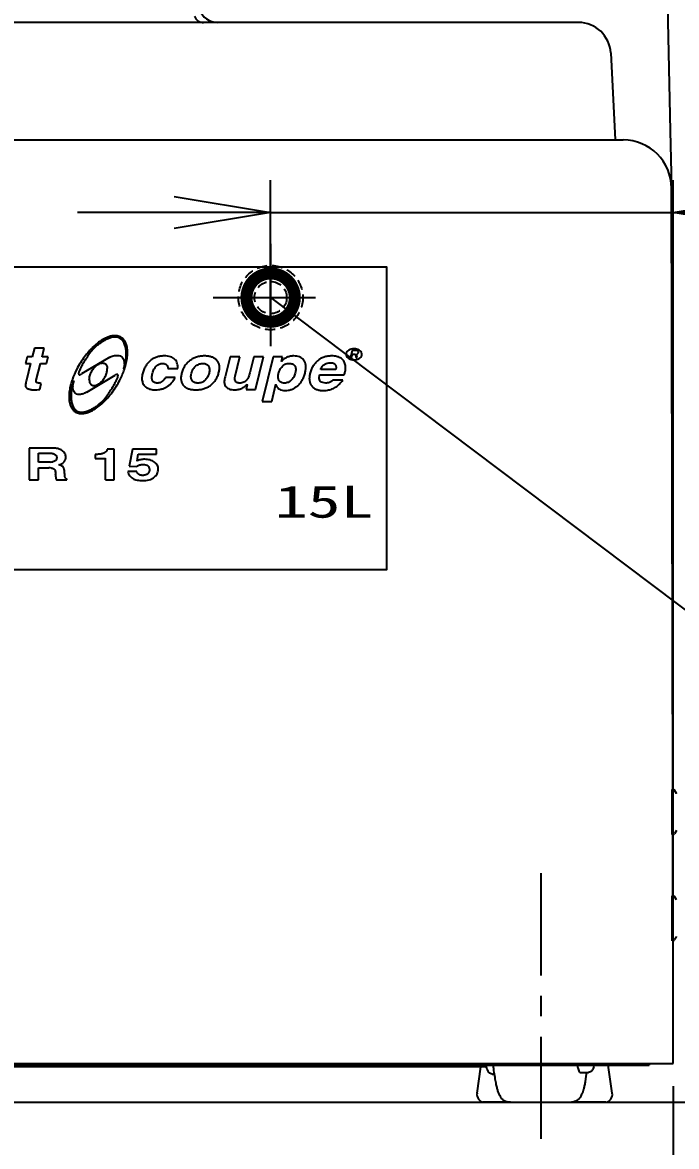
# Model space of a CAD drawing. Extents: x 230 to 4050, y 0 to 2754.
# Drawn here: x 740.7 to 943.7, y 558.9 to 908.2 of the extents above; entities that cross this region are included whole.
import ezdxf

# ---------------------------------------------------------------- set-up
doc = ezdxf.new("R2010")
doc.units = 0
doc.header["$PDMODE"] = 3
doc.linetypes.add('CENTER', pattern=[50.8, 31.75, -6.35, 6.35, -6.35])
doc.linetypes.add('HIDDEN', pattern=[9.525, 6.35, -3.175])
doc.layers.get('0').update_dxf_attribs({"linetype": 'CONTINUOUS'})
doc.layers.get('DEFPOINTS').update_dxf_attribs({"linetype": 'CONTINUOUS'})
doc.layers.add('DANMEN', color=7, linetype='CONTINUOUS')
doc.layers.add('SUNPOU', color=7, linetype='CONTINUOUS')
doc.styles.add('MSゴシック', font='MS Gothic.ttf')
doc.styles.get("Standard").update_dxf_attribs({"font": 'SIMPLEX.shx', "bigfont": 'extfont.shx'})
doc.dimstyles.get("Standard").update_dxf_attribs({"dimscale": 10, "dimtxt": 2, "dimasz": 3, "dimexe": 1, "dimexo": 1, "dimgap": 0.6, "dimtad": 3, "dimdec": 0, "dimzin": 0, "dimdsep": 46, "dimtxsty": 'STANDARD', "dimblk1": 'OPEN', "dimblk2": 'OPEN', "dimsah": 1, "dimcen": 1.5, "dimadec": 0, "dimazin": 0, "dimtfac": 1, "dimtdec": 0, "dimtmove": 0, "dimatfit": 0, "dimldrblk": 'DOTSMALL', "dimfxl": 1, "dimtvp": 1, "dimtolj": 1, "dimtzin": 0, "dimarcsym": 0})

# ---------------------------------------------------------------- blocks, each defined once
blk = doc.blocks.new('_OPEN')
at = {"color": 0, "linetype": 'ByBlock'}
for p, q in [((-1, 0.167), (0, 0)), ((0, 0), (-1, -0.167)), ((0, 0), (-1, 0))]:
    blk.add_line(p, q, dxfattribs=at)
blk = doc.blocks.new('*D12')
at = {"layer": 'DEFPOINTS', "color": 0}
for p in [(601.8, 575.04), (643.78, 574.75), (601.8, 467.67)]:
    blk.add_point(p, dxfattribs=at)
at = {"layer": 'SUNPOU', "color": 0, "lineweight": -2}
for p, q in [((601.8, 565.04), (601.8, 457.67)), ((643.78, 564.75), (643.78, 457.67)), ((571.8, 467.67), (541.8, 467.67)), ((601.8, 467.67), (643.78, 467.67)), ((673.78, 467.67), (771.02, 467.67))]:
    blk.add_line(p, q, dxfattribs=at)
at = {"layer": 'SUNPOU', "color": 0, "lineweight": -2, "xscale": 30, "yscale": 30, "zscale": 30}
blk.add_blockref('_OPEN', (601.8, 467.67), dxfattribs=at)
at = {"layer": 'SUNPOU', "color": 0, "lineweight": -2, "xscale": 30, "yscale": 30, "zscale": 30, "rotation": 180}
blk.add_blockref('_OPEN', (643.78, 467.67), dxfattribs=at)
at = {"layer": 'SUNPOU', "color": 0, "insert": (737.4, 483.67), "char_height": 20, "attachment_point": 5}
blk.add_mtext('\\A1;φ42', dxfattribs=at)
blk = doc.blocks.new('_DotSmall')
at = {"color": 0, "linetype": 'ByBlock', "const_width": 0.5}
blk.add_lwpolyline([(-0.0625, 0, 1), (0.0625, 0, 1)], format="xyb", close=True, dxfattribs=at)
blk = doc.blocks.new('*D20')
at = {"layer": 'DEFPOINTS', "color": 0}
for p in [(540.56, 1062.43), (985.06, 1062.43), (540.56, 317.67)]:
    blk.add_point(p, dxfattribs=at)
at = {"layer": 'SUNPOU', "color": 0, "lineweight": -2}
for p, q in [((540.56, 1052.43), (540.56, 307.67)), ((985.06, 1052.43), (985.06, 307.67)), ((955.06, 317.67), (570.56, 317.67))]:
    blk.add_line(p, q, dxfattribs=at)
at = {"layer": 'SUNPOU', "color": 0, "lineweight": -2, "xscale": 30, "yscale": 30, "zscale": 30, "rotation": 180}
blk.add_blockref('_OPEN', (540.56, 317.67), dxfattribs=at)
at = {"layer": 'SUNPOU', "color": 0, "lineweight": -2, "xscale": 30, "yscale": 30, "zscale": 30}
blk.add_blockref('_OPEN', (985.06, 317.67), dxfattribs=at)
at = {"layer": 'SUNPOU', "color": 0, "insert": (762.81, 333.67), "char_height": 20, "attachment_point": 5}
blk.add_mtext('\\A1;445', dxfattribs=at)
blk = doc.blocks.new('*D21')
at = {"layer": 'DEFPOINTS', "color": 0}
for p in [(582.89, 587.65), (942.73, 587.65), (582.89, 367.67)]:
    blk.add_point(p, dxfattribs=at)
at = {"layer": 'SUNPOU', "color": 0, "lineweight": -2}
for p, q in [((582.89, 577.65), (582.89, 357.67)), ((942.73, 577.65), (942.73, 357.67)), ((912.73, 367.67), (612.89, 367.67))]:
    blk.add_line(p, q, dxfattribs=at)
at = {"layer": 'SUNPOU', "color": 0, "lineweight": -2, "xscale": 30, "yscale": 30, "zscale": 30, "rotation": 180}
blk.add_blockref('_OPEN', (582.89, 367.67), dxfattribs=at)
at = {"layer": 'SUNPOU', "color": 0, "lineweight": -2, "xscale": 30, "yscale": 30, "zscale": 30}
blk.add_blockref('_OPEN', (942.73, 367.67), dxfattribs=at)
at = {"layer": 'SUNPOU', "color": 0, "insert": (762.81, 383.67), "char_height": 20, "attachment_point": 5}
blk.add_mtext('\\A1;360', dxfattribs=at)
blk = doc.blocks.new('*D24')
at = {"layer": 'DEFPOINTS', "color": 0}
for p in [(942.73, 849.11), (817.74, 804.24), (942.73, 587.65)]:
    blk.add_point(p, dxfattribs=at)
at = {"layer": 'SUNPOU', "color": 0, "lineweight": -2}
for p, q in [((817.74, 814.24), (817.74, 859.11)), ((942.73, 597.65), (942.73, 859.11)), ((787.74, 849.11), (757.74, 849.11)), ((817.74, 849.11), (942.73, 849.11)), ((972.73, 849.11), (1063.3, 849.11))]:
    blk.add_line(p, q, dxfattribs=at)
at = {"layer": 'SUNPOU', "color": 0, "lineweight": -2, "xscale": 30, "yscale": 30, "zscale": 30}
blk.add_blockref('_OPEN', (817.74, 849.11), dxfattribs=at)
at = {"layer": 'SUNPOU', "color": 0, "lineweight": -2, "xscale": 30, "yscale": 30, "zscale": 30, "rotation": 180}
blk.add_blockref('_OPEN', (942.73, 849.11), dxfattribs=at)
at = {"layer": 'SUNPOU', "color": 0, "insert": (1033.02, 865.11), "char_height": 20, "attachment_point": 5}
blk.add_mtext('\\A1;125', dxfattribs=at)

msp = doc.modelspace()

# ---------------------------------------------------------------- linework, layer by layer
at = {"color": 2, "linetype": 'Continuous'}
for p, q in [((913.32, 908.15), (612.3, 908.15)), ((923.31, 898.68), (924.72, 871.65)), ((598.43, 871.65), (927.19, 871.65)), ((942.56, 669.82), (942.19, 856.68)), ((742.82, 775.92), (742.82, 766.03)), ((750.06, 775.92), (742.82, 775.92)), ((769.14, 775.59), (767.04, 775.59)), ((769.14, 766.03), (769.14, 775.59)), ((774.83, 775.59), (773.83, 770.27)), ((782.32, 775.59), (774.83, 775.59)), ((782.32, 774.05), (782.32, 775.59)), ((745.67, 771.58), (745.67, 774.29)), ((745.67, 774.29), (749.6, 774.29)), ((763.31, 773.94), (763.31, 772.62)), ((763.31, 772.62), (766.45, 772.62)), ((766.45, 766.03), (766.45, 772.77)), ((776.27, 771.88), (776.65, 774.05)), ((776.65, 774.05), (782.32, 774.05)), ((749.39, 771.58), (745.67, 771.58)), ((745.67, 766.03), (745.67, 769.8)), ((745.67, 769.8), (748.88, 769.8)), ((750.91, 768.58), (750.95, 767.75)), ((750.91, 768.44), (750.91, 768.58)), ((750.91, 768.44), (750.95, 767.6)), ((776.16, 768.63), (773.41, 768.63)), ((773.83, 770.27), (776.22, 770.19)), ((742.82, 766.03), (745.67, 766.03)), ((750.95, 767.6), (750.95, 767.75)), ((751.22, 766.03), (754.42, 766.03)), ((754.42, 766.03), (754.42, 766.35)), ((766.45, 766.03), (769.14, 766.03)), ((942.62, 669.82), (942.34, 669.82)), ((942.34, 655.82), (942.34, 669.82)), ((943.74, 668.57), (943.1, 669.57)), ((943.74, 668.5), (943.74, 668.57)), ((943.74, 657.06), (943.1, 656.06)), ((943.74, 657.06), (943.74, 657.13)), ((942.62, 655.82), (942.34, 655.82)), ((942.63, 636.82), (942.59, 655.82)), ((942.62, 636.82), (942.34, 636.82)), ((942.34, 622.82), (942.34, 636.82)), ((943.74, 635.57), (943.1, 636.57)), ((943.74, 635.5), (943.74, 635.57)), ((942.62, 622.82), (942.34, 622.82)), ((942.73, 584.65), (942.66, 622.82)), ((943.74, 624.06), (943.1, 623.06)), ((943.74, 624.06), (943.74, 624.13)), ((582.89, 584.65), (942.73, 584.65)), ((590.36, 584.15), (935.26, 584.15)), ((884.73, 583.65), (640.9, 583.65)), ((881.83, 575.44), (883.01, 583.65)), ((919.53, 584.58), (919.58, 584.15)), ((923.79, 575.44), (922.54, 584.15)), ((935.23, 584.65), (935.26, 584.15)), ((886.56, 581.41), (886.54, 581.41)), ((886.56, 581.41), (887.23, 581.42)), ((913.94, 581.89), (916.44, 581.93)), ((890, 572.67), (883.61, 572.67)), ((892.2, 572.67), (911.12, 572.67)), ((921.81, 572.67), (911.2, 572.67))]:
    msp.add_line(p, q, dxfattribs=at)
msp.add_lwpolyline([(940.59, 927.96), (941.82, 874.51), (942.18, 856.97)], dxfattribs=at)
at = {"color": 2}
msp.add_lwpolyline([(671.81, 738.15), (853.81, 738.15), (853.81, 832.15), (671.81, 832.15)], close=True, dxfattribs=at)
at = {"color": 2, "linetype": 'Continuous'}
for centre, radius, start, end in [((801.31, 914.15), 6, 199.4712, 270), ((796.91, 911.15), 3, 199.4712, 270), ((913.32, 898.15), 10, 3, 90), ((927.19, 856.65), 15, 0.1151, 90), ((751.73, 773.09), 2.44, 359.3143, 2.5755), ((778.8, 766.56), 5.89, 114.9215, 115.4176), ((748.77, 765.18), 4.62, 77.8211, 88.6303), ((749.34, 775.28), 3.7, 270.6668, 282.7107), ((750.27, 764.7), 6.23, 66.309, 73.8914), ((780.1, 769.36), 2.76, 359.403, 2.2908), ((754.64, 767.09), 0.765, 234.3575, 252.8352), ((942.62, 669.23), 0.583, 35.3765, 90), ((942.62, 656.4), 0.583, 270, 324.6235), ((942.62, 636.23), 0.583, 35.3765, 90), ((942.62, 623.4), 0.583, 270, 324.6235), ((884.24, 575.07), 2.44, 171.419, 259.7939), ((921.38, 575.07), 2.44, 280.2061, 8.581)]:
    msp.add_arc(centre, radius, start, end, dxfattribs=at)
for points, knots in [([(753.01, 775.15), (752.81, 775.28), (752.39, 775.51), (751.68, 775.75), (750.9, 775.9), (750.35, 775.92), (750.06, 775.92)], [0, 0, 0, 0, 0.701742, 1.438082, 2.227711, 3.086398, 3.086398, 3.086398, 3.086398]), ([(767.04, 775.59), (767, 775.48), (766.93, 775.27), (766.78, 775), (766.62, 774.77), (766.49, 774.65), (766.42, 774.59)], [0, 0, 0, 0, 0.345435, 0.653486, 0.931071, 1.187666, 1.187666, 1.187666, 1.187666]), ([(749.6, 774.29), (749.73, 774.29), (750, 774.27), (750.41, 774.16), (750.66, 774.03), (750.78, 773.96)], [0, 0, 0, 0, 0.408218, 0.809902, 1.24402, 1.24402, 1.24402, 1.24402]), ([(751.32, 773.02), (751.32, 772.9), (751.32, 772.7), (751.24, 772.38), (751.04, 772.06), (750.65, 771.8), (750.33, 771.7), (750.16, 771.67)], [0, 0, 0, 0, 0.372477, 0.587506, 0.998299, 1.442934, 1.975314, 1.975314, 1.975314, 1.975314]), ([(750.78, 773.96), (750.89, 773.89), (751.08, 773.74), (751.28, 773.41), (751.32, 773.16), (751.32, 773.02)], [0, 0, 0, 0, 0.368625, 0.722701, 1.128112, 1.128112, 1.128112, 1.128112]), ([(754.17, 773.2), (754.16, 773.36), (754.11, 773.72), (753.9, 774.26), (753.52, 774.76), (753.19, 775.03), (753.01, 775.15)], [0, 0, 0, 0, 0.488881, 1.086283, 1.695352, 2.354618, 2.354618, 2.354618, 2.354618]), ([(753.68, 771.67), (753.76, 771.76), (753.91, 771.96), (754.06, 772.3), (754.15, 772.67), (754.17, 772.93), (754.17, 773.06)], [0, 0, 0, 0, 0.366283, 0.730671, 1.106015, 1.504107, 1.504107, 1.504107, 1.504107]), ([(765.39, 774.11), (765.27, 774.08), (765, 774.03), (764.53, 773.98), (763.95, 773.95), (763.54, 773.94), (763.31, 773.94)], [0, 0, 0, 0, 0.374218, 0.846439, 1.419527, 2.095038, 2.095038, 2.095038, 2.095038]), ([(766.42, 774.59), (766.28, 774.49), (765.95, 774.3), (765.59, 774.16), (765.39, 774.11)], [0, 0, 0, 0, 0.530816, 1.136594, 1.136594, 1.136594, 1.136594]), ([(778.69, 772.42), (778.27, 772.42), (777.45, 772.34), (776.67, 772.07), (776.31, 771.9)], [0, 0, 0, 0, 1.254856, 2.449132, 2.449132, 2.449132, 2.449132]), ([(781.67, 771.58), (781.48, 771.72), (781.05, 771.97), (780.33, 772.24), (779.54, 772.39), (778.98, 772.42), (778.69, 772.42)], [0, 0, 0, 0, 0.726862, 1.481244, 2.283746, 3.151303, 3.151303, 3.151303, 3.151303]), ([(749.75, 769.7), (749.92, 769.67), (750.23, 769.57), (750.61, 769.3), (750.85, 768.9), (750.91, 768.6), (750.91, 768.44)], [0, 0, 0, 0, 0.515467, 0.958543, 1.387942, 1.868058, 1.868058, 1.868058, 1.868058]), ([(752, 770.69), (752.19, 770.75), (752.54, 770.89), (753.01, 771.12), (753.39, 771.38), (753.6, 771.57), (753.68, 771.67)], [0, 0, 0, 0, 0.595061, 1.116706, 1.571073, 1.96735, 1.96735, 1.96735, 1.96735]), ([(753.44, 769.86), (753.35, 769.98), (753.15, 770.19), (752.9, 770.35), (752.78, 770.41)], [0, 0, 0, 0, 0.4479697, 0.8675968, 0.8675968, 0.8675968, 0.8675968]), ([(753.79, 768.11), (753.78, 768.32), (753.76, 768.69), (753.68, 769.19), (753.59, 769.58), (753.49, 769.78), (753.44, 769.86)], [0, 0, 0, 0, 0.625545, 1.130922, 1.519814, 1.801014, 1.801014, 1.801014, 1.801014]), ([(773.41, 768.63), (773.47, 768.39), (773.62, 767.93), (773.96, 767.32), (774.4, 766.81), (774.76, 766.56), (774.95, 766.46)], [0, 0, 0, 0, 0.75037, 1.438792, 2.093794, 2.748693, 2.748693, 2.748693, 2.748693]), ([(776.9, 767.67), (776.83, 767.71), (776.69, 767.83), (776.5, 768.04), (776.32, 768.32), (776.21, 768.52), (776.16, 768.63)], [0, 0, 0, 0, 0.253655, 0.538917, 0.862552, 1.229017, 1.229017, 1.229017, 1.229017]), ([(776.22, 770.19), (776.35, 770.3), (776.62, 770.48), (777.08, 770.68), (777.58, 770.8), (777.93, 770.82), (778.11, 770.82)], [0, 0, 0, 0, 0.490468, 0.982064, 1.490969, 2.032577, 2.032577, 2.032577, 2.032577]), ([(778.11, 770.82), (778.4, 770.83), (778.93, 770.78), (779.52, 770.5), (779.83, 770.16), (779.99, 769.86), (780.08, 769.5), (780.1, 769.25), (780.1, 769.12)], [0, 0, 0, 0, 0.874295, 1.573083, 1.8972, 2.22926, 2.588078, 2.988737, 2.988737, 2.988737, 2.988737]), ([(780.1, 769.12), (780.1, 768.99), (780.07, 768.74), (779.96, 768.38), (779.77, 768.08), (779.6, 767.92), (779.51, 767.85)], [0, 0, 0, 0, 0.391073, 0.749609, 1.094596, 1.446733, 1.446733, 1.446733, 1.446733]), ([(781.53, 766.8), (781.74, 766.95), (782.12, 767.29), (782.55, 767.91), (782.8, 768.59), (782.86, 769.08), (782.85, 769.33)], [0, 0, 0, 0, 0.781013, 1.507445, 2.22048, 2.965073, 2.965073, 2.965073, 2.965073]), ([(782.85, 769.47), (782.84, 769.65), (782.79, 770.04), (782.58, 770.61), (782.2, 771.15), (781.86, 771.44), (781.67, 771.58)], [0, 0, 0, 0, 0.531577, 1.167284, 1.809742, 2.497085, 2.497085, 2.497085, 2.497085]), ([(750.95, 767.6), (750.96, 767.42), (750.98, 767.09), (751.03, 766.64), (751.1, 766.29), (751.18, 766.1), (751.22, 766.03)], [0, 0, 0, 0, 0.549553, 0.998782, 1.351172, 1.613786, 1.613786, 1.613786, 1.613786]), ([(753.94, 766.81), (753.92, 766.88), (753.89, 767.04), (753.85, 767.32), (753.82, 767.69), (753.8, 767.96), (753.79, 768.11)], [0, 0, 0, 0, 0.207907, 0.495208, 0.861894, 1.307262, 1.307262, 1.307262, 1.307262]), ([(754.2, 766.46), (754.17, 766.49), (754.1, 766.54), (754, 766.66), (753.96, 766.76), (753.94, 766.81)], [0, 0, 0, 0, 0.1111249, 0.2738552, 0.4382344, 0.4382344, 0.4382344, 0.4382344]), ([(774.95, 766.46), (775.16, 766.34), (775.59, 766.15), (776.32, 765.95), (777.12, 765.84), (777.69, 765.82), (777.99, 765.82)], [0, 0, 0, 0, 0.687578, 1.428749, 2.238682, 3.128954, 3.128954, 3.128954, 3.128954]), ([(778.05, 767.42), (777.94, 767.42), (777.72, 767.42), (777.41, 767.47), (777.13, 767.55), (776.97, 767.62), (776.9, 767.67)], [0, 0, 0, 0, 0.349807, 0.661132, 0.939838, 1.193937, 1.193937, 1.193937, 1.193937]), ([(777.99, 765.82), (778.34, 765.82), (779.01, 765.85), (779.97, 766.03), (780.81, 766.33), (781.31, 766.63), (781.53, 766.8)], [0, 0, 0, 0, 1.058216, 2.019977, 2.904874, 3.739233, 3.739233, 3.739233, 3.739233]), ([(779.51, 767.85), (779.41, 767.78), (779.2, 767.65), (778.85, 767.51), (778.46, 767.43), (778.19, 767.42), (778.05, 767.42)], [0, 0, 0, 0, 0.365932, 0.73804, 1.128101, 1.545994, 1.545994, 1.545994, 1.545994]), ([(886.54, 581.41), (886.34, 581.41), (885.95, 581.51), (885.51, 581.88), (885.2, 582.35), (884.95, 582.91), (884.75, 583.53), (884.64, 583.96), (884.59, 584.15)], [0, 0, 0, 0, 0.610464, 1.161549, 1.679916, 2.266139, 3.012677, 3.610883, 3.610883, 3.610883, 3.610883]), ([(892.14, 572.67), (891.81, 572.67), (891.17, 572.73), (890.23, 573.02), (889.57, 573.66), (889.05, 574.36), (888.68, 575.12), (888.36, 575.97), (888.06, 577), (887.76, 578.29), (887.45, 579.96), (887.14, 581.95), (886.95, 583.41), (886.86, 584.15)], [0, 0, 0, 0, 0.9916, 1.92036, 2.871105, 3.706316, 4.517597, 5.394826, 6.431603, 7.724539, 9.379769, 11.522371, 13.776989, 13.776989, 13.776989, 13.776989]), ([(912.88, 584.15), (912.9, 584.05), (913.02, 583.57), (913.23, 582.87), (913.5, 582.19), (913.81, 581.89), (913.94, 581.89)], [6.968742, 6.968742, 6.968742, 6.968742, 7.29542, 8.422298, 9.154652, 9.549755, 9.549755, 9.549755, 9.549755]), ([(918.18, 584.15), (918.12, 583.91), (918, 583.48), (917.81, 583.02), (917.7, 582.81), (917.68, 582.77)], [6.636472, 6.636472, 6.636472, 6.636472, 7.387367, 7.97821, 8.106935, 8.106935, 8.106935, 8.106935]), ([(915.78, 581.92), (915.72, 581.41), (915.59, 580.38), (915.38, 578.95), (915.15, 577.71), (914.91, 576.71), (914.66, 575.89), (914.38, 575.16), (913.97, 574.49), (913.6, 573.74), (912.89, 573.19), (912.08, 572.78), (911.44, 572.68), (911.12, 572.67)], [0, 0, 0, 0, 1.527455, 3.098108, 4.338572, 5.337806, 6.173354, 6.919284, 7.648781, 8.535454, 9.387843, 10.281092, 11.265508, 11.265508, 11.265508, 11.265508]), ([(917.68, 582.77), (917.61, 582.66), (917.44, 582.39), (917.04, 582.04), (916.64, 581.93), (916.44, 581.93)], [0, 0, 0, 0, 0.394206, 0.95124, 1.565536, 1.565536, 1.565536, 1.565536]), ([(892.2, 572.67), (892.18, 572.67), (892.16, 572.67), (892.15, 572.67), (892.14, 572.67)], [0, 0, 0, 0, 0.03779681, 0.05669023, 0.05669023, 0.05669023, 0.05669023])]:
    msp.add_open_spline(points, degree=3, knots=knots, dxfattribs=at)
at = {"layer": 'DANMEN', "color": 4, "linetype": 'CENTER'}
for p, q in [((817.74, 839.34), (817.74, 800.99)), ((799.91, 822.67), (835.28, 822.67))]:
    msp.add_line(p, q, dxfattribs=at)
at = {"layer": 'DANMEN', "color": 2}
for p, q in [((744.4, 806.96), (743.72, 804.24)), ((747.45, 806.96), (744.4, 806.96)), ((746.77, 804.24), (747.45, 806.96)), ((742.13, 804.24), (741.62, 802.22)), ((743.72, 804.24), (742.13, 804.24)), ((748.67, 804.24), (746.77, 804.24)), ((748.17, 802.22), (748.67, 804.24)), ((767.82, 804.15), (759.04, 798.94)), ((805.15, 804.24), (803.61, 798.06)), ((808.21, 804.24), (805.15, 804.24)), ((806.72, 798.29), (808.21, 804.24)), ((812.52, 804.24), (811.29, 799.32)), ((815.57, 804.24), (812.52, 804.24)), ((813.04, 794.09), (815.57, 804.24)), ((818.52, 804.24), (815.06, 790.36)), ((821.43, 804.24), (818.52, 804.24)), ((821.09, 802.85), (821.43, 804.24)), ((843.1, 806.19), (842.57, 804.09)), ((842.57, 804.09), (842.85, 804.09)), ((842.85, 804.09), (843.11, 805.12)), ((844.41, 806.19), (843.1, 806.19)), ((843.11, 805.12), (844.06, 805.12)), ((844.06, 805.12), (844.21, 804.09)), ((844.21, 804.09), (844.56, 804.08)), ((844.39, 805.01), (844.63, 805.11)), ((844.56, 804.09), (844.39, 805.01)), ((844.67, 806.14), (844.41, 806.19)), ((844.63, 805.11), (844.84, 805.3)), ((844.85, 805.99), (844.67, 806.14)), ((844.84, 805.3), (844.93, 805.45)), ((844.97, 805.8), (844.85, 805.99)), ((844.93, 805.45), (844.98, 805.65)), ((844.98, 805.65), (844.97, 805.8)), ((741.62, 802.22), (743.21, 802.22)), ((743.21, 802.22), (741.92, 797.04)), ((744.98, 797.06), (746.27, 802.22)), ((746.27, 802.22), (748.17, 802.22)), ((785.84, 800.6), (788.89, 800.6)), ((788.89, 800.6), (788.92, 801.06)), ((833.35, 800.3), (833.35, 800.52)), ((838.02, 800.3), (833.35, 800.3)), ((838.05, 800.92), (838.02, 800.3)), ((760.64, 793.32), (769.43, 798.53)), ((788.06, 797.85), (785.09, 797.86)), ((832.8, 797.81), (832.86, 798.44)), ((832.86, 798.44), (832.86, 798.66)), ((832.86, 798.66), (840.61, 798.66)), ((840.12, 796.96), (837.06, 796.96)), ((746.09, 794.1), (746.55, 795.93)), ((810.49, 795.57), (810.12, 794.09)), ((810.12, 794.09), (813.04, 794.09)), ((810.49, 795.57), (810.49, 795.78)), ((818.06, 790.36), (819.4, 795.72)), ((819.4, 795.51), (819.4, 795.72)), ((815.06, 790.36), (818.06, 790.36)), ((463.32, 572.67), (2240.48, 572.67))]:
    msp.add_line(p, q, dxfattribs=at)
at = {"layer": 'DANMEN', "color": 2, "linetype": 'CENTER'}
msp.add_line((901.66, 643.81), (901.66, 535.39), dxfattribs=at)
at = {"layer": 'DANMEN', "color": 4, "linetype": 'HIDDEN', "ltscale": 0.5}
for radius in [10, 5]:
    msp.add_circle((817.74, 822.67), radius, dxfattribs=at)
at = {"layer": 'DANMEN', "color": 2}
for centre, radius, start, end in [((769.47, 807.1), 3.72, 77.6928, 78.1466), ((769.49, 807.18), 3.65, 75.5734, 77.6986), ((778.71, 790.55), 23.24, 136.9332, 137.4835), ((778.46, 790.78), 22.9, 136.5537, 136.9327), ((762.86, 805.6), 10.46, 0.6184, 1.144), ((762.63, 805.6), 10.69, 359.9998, 0.6181), ((842.32, 805.03), 1.16, 177.5374, 182.4626), ((844.9, 805.03), 1.16, 357.5374, 2.4626), ((756.16, 805.89), 16.84, 341.3801, 342.0729), ((756.68, 805.72), 16.3, 342.0541, 346.1515), ((767.62, 802.08), 4.71, 359.9994, 1.5685), ((751.14, 807.6), 22.4, 341.2111, 341.3393), ((751.3, 807.55), 22.24, 341.3388, 341.8622), ((784.25, 801.06), 4.66, 359.9943, 2.5997), ((797.31, 800.83), 4.59, 359.9409, 2.5884), ((825.87, 798.15), 6.71, 134.2768, 135.4481), ((823.83, 801.12), 4.86, 0.001, 4.3148), ((777.48, 789.82), 22.56, 160.7093, 161.2106), ((781.73, 797.61), 3.95, 173.8782, 184.1844), ((807.38, 796.22), 4.06, 175.701, 176.5884), ((834.7, 797.51), 4.95, 177.5294, 179.9559), ((744.11, 795.3), 2.48, 178.0111, 180.4291), ((744.01, 818.84), 24.82, 270.7252, 274.7958), ((761.75, 795.01), 5.39, 177.7033, 179.9502), ((805.97, 799.97), 6.16, 315.8464, 317.1335), ((766.2, 791.87), 11.05, 178.8961, 179.9969), ((758.86, 789.47), 2.42, 241.5284, 252.7388), ((758.86, 789.46), 2.4, 252.7371, 255.565)]:
    msp.add_arc(centre, radius, start, end, dxfattribs=at)
for points, knots in [([(769.54, 810.83), (769.39, 810.83), (768.87, 810.83), (768, 810.68), (766.99, 810.33), (765.74, 809.74), (764.3, 808.8), (762.92, 807.63), (762.13, 806.84), (761.84, 806.53)], [0, 0, 0, 0, 0.444571, 1.565391, 2.623767, 3.656983, 5.702369, 7.761296, 9.052456, 9.052456, 9.052456, 9.052456]), ([(770.21, 810.34), (769.99, 810.4), (769.56, 810.44), (768.74, 810.37), (767.79, 810.11), (766.72, 809.66), (765.71, 809.1), (764.74, 808.46), (763.49, 807.5), (762.62, 806.67), (762.09, 806.07)], [0, 0, 0, 0, 0.677682, 1.29168, 2.460849, 3.608687, 4.756312, 5.912684, 7.083817, 9.495031, 9.495031, 9.495031, 9.495031]), ([(770.24, 810.75), (770.06, 810.78), (769.83, 810.81), (769.6, 810.83), (769.54, 810.83)], [0, 0, 0, 0, 0.5302587, 0.7003015, 0.7003015, 0.7003015, 0.7003015]), ([(772.92, 805.13), (772.92, 805.44), (772.89, 806.18), (772.71, 807.32), (772.38, 808.31), (771.97, 809.05), (771.56, 809.57), (771.11, 809.95), (770.64, 810.21), (770.36, 810.3), (770.21, 810.34)], [0, 0, 0, 0, 0.95613, 2.215056, 3.449064, 4.073006, 4.720252, 5.427759, 5.830707, 6.30924, 6.30924, 6.30924, 6.30924]), ([(773.31, 805.81), (773.31, 806.03), (773.27, 806.8), (773.09, 807.84), (772.66, 808.87), (772.19, 809.61), (771.62, 810.15), (771, 810.52), (770.61, 810.65), (770.4, 810.71)], [0, 0, 0, 0, 0.653609, 2.311686, 3.136627, 3.987548, 4.924661, 5.472977, 6.138626, 6.138626, 6.138626, 6.138626]), ([(761.58, 806.26), (761.48, 806.15), (760.91, 805.51), (759.43, 803.68), (758.25, 801.79), (757.56, 800.45)], [0, 0, 0, 0, 0.429496, 2.574646, 7.07539, 7.07539, 7.07539, 7.07539]), ([(762.09, 806.07), (761.42, 805.15), (760.51, 803.83), (759.45, 802.11), (758.84, 801.02), (758.45, 800.2), (758.23, 799.63), (758.15, 799.3), (758.12, 799.11), (758.12, 799.04)], [0, 0, 0, 0, 3.399977, 4.827513, 6.072854, 7.116729, 7.551567, 7.918364, 8.125458, 8.125458, 8.125458, 8.125458]), ([(767.82, 804.15), (768.07, 804.27), (768.53, 804.46), (769.34, 804.68), (770.19, 804.76), (771.03, 804.58), (771.67, 804.15), (772.1, 803.52), (772.28, 802.84), (772.32, 802.39), (772.33, 802.21)], [0, 0, 0, 0, 0.824289, 1.487965, 2.520327, 3.326987, 4.038266, 4.757176, 5.572505, 6.112462, 6.112462, 6.112462, 6.112462]), ([(772.43, 800.63), (772.47, 800.76), (772.71, 801.51), (773.06, 802.87), (773.28, 804.41), (773.32, 805.31), (773.32, 805.6)], [0, 0, 0, 0, 0.416658, 2.367074, 4.19927, 5.066966, 5.066966, 5.066966, 5.066966]), ([(772.5, 801.82), (772.63, 802.35), (772.82, 803.33), (772.91, 804.44), (772.92, 805.01), (772.92, 805.13)], [0, 0, 0, 0, 1.615955, 2.984212, 3.334988, 3.334988, 3.334988, 3.334988]), ([(784.7, 804.54), (784.3, 804.54), (783.51, 804.48), (782.38, 804.22), (781.34, 803.76), (780.71, 803.35), (780.42, 803.11)], [0, 0, 0, 0, 1.208543, 2.356897, 3.47575, 4.597861, 4.597861, 4.597861, 4.597861]), ([(788.02, 803.45), (787.84, 803.64), (787.42, 803.97), (786.64, 804.31), (785.72, 804.5), (785.05, 804.54), (784.7, 804.54)], [0, 0, 0, 0, 0.762562, 1.587647, 2.51622, 3.578187, 3.578187, 3.578187, 3.578187]), ([(788.91, 801.27), (788.91, 801.33), (788.89, 801.64), (788.79, 802.2), (788.49, 802.89), (788.19, 803.28), (788.02, 803.45)], [0, 0, 0, 0, 0.172949, 0.945356, 1.677307, 2.410397, 2.410397, 2.410397, 2.410397]), ([(797.21, 804.54), (796.78, 804.54), (795.95, 804.48), (794.74, 804.22), (793.63, 803.76), (792.96, 803.34), (792.64, 803.1)], [0, 0, 0, 0, 1.284896, 2.503112, 3.687252, 4.872354, 4.872354, 4.872354, 4.872354]), ([(801.03, 803.18), (800.81, 803.41), (800.31, 803.81), (799.41, 804.24), (798.36, 804.49), (797.61, 804.54), (797.21, 804.54)], [0, 0, 0, 0, 0.935854, 1.908661, 2.969404, 4.158579, 4.158579, 4.158579, 4.158579]), ([(824.95, 804.54), (824.59, 804.54), (823.88, 804.47), (822.86, 804.15), (821.96, 803.63), (821.42, 803.18), (821.19, 802.95)], [0, 0, 0, 0, 1.068713, 2.115089, 3.185782, 4.187216, 4.187216, 4.187216, 4.187216]), ([(828.05, 803.23), (827.88, 803.44), (827.48, 803.83), (826.74, 804.25), (825.88, 804.49), (825.27, 804.54), (824.95, 804.54)], [0, 0, 0, 0, 0.819859, 1.641883, 2.514718, 3.480419, 3.480419, 3.480419, 3.480419]), ([(836.76, 804.54), (836.34, 804.54), (835.51, 804.48), (834.32, 804.2), (833.25, 803.73), (832.62, 803.29), (832.33, 803.04)], [0, 0, 0, 0, 1.283672, 2.483001, 3.63338, 4.775066, 4.775066, 4.775066, 4.775066]), ([(839.37, 803.95), (839.2, 804.05), (838.81, 804.23), (838.19, 804.41), (837.5, 804.52), (837.01, 804.54), (836.76, 804.54)], [0, 0, 0, 0, 0.608812, 1.254208, 1.948095, 2.700393, 2.700393, 2.700393, 2.700393]), ([(840.82, 802.21), (840.7, 802.58), (840.32, 803.27), (839.7, 803.77), (839.37, 803.95)], [0, 0, 0, 0, 1.16677, 2.311161, 2.311161, 2.311161, 2.311161]), ([(841.16, 804.98), (841.16, 804.8), (841.28, 804.38), (841.73, 803.87), (842.39, 803.49), (843.19, 803.29), (844.03, 803.29), (844.83, 803.49), (845.49, 803.87), (845.94, 804.38), (846.06, 804.8), (846.06, 804.98)], [0, 0, 0, 0, 0.563455, 1.237505, 1.996958, 2.824261, 3.676873, 4.504176, 5.263629, 5.937679, 6.501134, 6.501134, 6.501134, 6.501134]), ([(845.92, 805.63), (845.82, 805.83), (845.49, 806.2), (844.83, 806.58), (844.03, 806.78), (843.19, 806.78), (842.39, 806.58), (841.73, 806.2), (841.41, 805.83), (841.3, 805.63)], [0, 0, 0, 0, 0.674049, 1.433503, 2.260805, 3.113418, 3.940721, 4.700174, 5.374224, 5.374224, 5.374224, 5.374224]), ([(762.05, 799.51), (762.25, 799.9), (762.71, 800.62), (763.44, 801.38), (764.1, 801.86), (764.63, 802.16), (765.14, 802.32), (765.59, 802.37), (765.84, 802.34), (765.96, 802.31)], [0, 0, 0, 0, 1.31229, 2.542764, 3.144385, 3.74769, 4.373368, 4.713788, 5.10726, 5.10726, 5.10726, 5.10726]), ([(765.96, 802.31), (766.08, 802.28), (766.29, 802.19), (766.6, 801.95), (766.84, 801.59), (766.99, 801.11), (767.02, 800.77), (767.02, 800.6), (767.02, 800.59)], [0, 0, 0, 0, 0.370033, 0.661691, 1.166405, 1.649746, 2.145282, 2.173865, 2.173865, 2.173865, 2.173865]), ([(766.42, 798.17), (766.61, 798.54), (766.93, 799.33), (767.02, 800.17), (767.02, 800.59)], [0, 0, 0, 0, 1.253992, 2.51189, 2.51189, 2.51189, 2.51189]), ([(772.33, 802.08), (772.33, 801.97), (772.31, 801.45), (772.22, 800.92), (772.12, 800.51)], [0, 0, 0, 0, 0.32244, 1.588072, 1.588072, 1.588072, 1.588072]), ([(780.42, 803.11), (780.12, 802.88), (779.56, 802.33), (778.87, 801.37), (778.33, 800.24), (778.07, 799.41), (777.97, 798.98)], [0, 0, 0, 0, 1.142282, 2.31414, 3.552229, 4.887319, 4.887319, 4.887319, 4.887319]), ([(781.05, 799.12), (781.11, 799.35), (781.24, 799.79), (781.51, 800.4), (781.84, 800.94), (782.11, 801.25), (782.25, 801.39)], [0, 0, 0, 0, 0.708617, 1.368306, 1.990949, 2.591247, 2.591247, 2.591247, 2.591247]), ([(782.25, 801.39), (782.39, 801.52), (782.67, 801.76), (783.16, 802.03), (783.68, 802.19), (784.04, 802.23), (784.22, 802.23)], [0, 0, 0, 0, 0.573585, 1.117042, 1.650854, 2.197051, 2.197051, 2.197051, 2.197051]), ([(784.22, 802.23), (784.34, 802.23), (784.58, 802.21), (785, 802.12), (785.46, 801.85), (785.72, 801.39), (785.82, 800.97), (785.84, 800.72), (785.84, 800.6)], [0, 0, 0, 0, 0.372821, 0.705093, 1.292686, 1.888848, 2.230053, 2.613292, 2.613292, 2.613292, 2.613292]), ([(792.64, 803.1), (792.33, 802.86), (791.74, 802.33), (791.01, 801.39), (790.45, 800.3), (790.19, 799.52), (790.09, 799.1)], [0, 0, 0, 0, 1.184669, 2.359029, 3.562448, 4.830978, 4.830978, 4.830978, 4.830978]), ([(793.16, 799.18), (793.22, 799.42), (793.37, 799.88), (793.67, 800.52), (794.06, 801.05), (794.38, 801.35), (794.55, 801.47)], [0, 0, 0, 0, 0.752199, 1.44456, 2.09562, 2.727925, 2.727925, 2.727925, 2.727925]), ([(794.55, 801.47), (794.71, 801.6), (795.04, 801.81), (795.57, 802.05), (796.13, 802.2), (796.52, 802.23), (796.71, 802.23)], [0, 0, 0, 0, 0.6037, 1.183975, 1.754736, 2.330875, 2.330875, 2.330875, 2.330875]), ([(796.71, 802.23), (796.9, 802.23), (797.26, 802.2), (797.76, 802.05), (798.17, 801.78), (798.37, 801.54), (798.45, 801.41)], [0, 0, 0, 0, 0.573812, 1.078718, 1.544884, 2.010665, 2.010665, 2.010665, 2.010665]), ([(798.45, 801.41), (798.53, 801.27), (798.67, 800.95), (798.74, 800.54), (798.75, 800.29), (798.75, 800.22)], [0, 0, 0, 0, 0.489569, 1.019829, 1.238237, 1.238237, 1.238237, 1.238237]), ([(798.75, 800.22), (798.75, 800.09), (798.73, 799.74), (798.66, 799.39), (798.61, 799.17)], [0, 0, 0, 0, 0.378537, 1.059986, 1.059986, 1.059986, 1.059986]), ([(801.89, 801.03), (801.88, 801.2), (801.83, 801.67), (801.65, 802.29), (801.33, 802.83), (801.13, 803.07), (801.03, 803.18)], [0, 0, 0, 0, 0.487753, 1.438779, 1.898799, 2.362191, 2.362191, 2.362191, 2.362191]), ([(801.68, 799.46), (801.77, 799.86), (801.86, 800.31), (801.88, 800.77), (801.89, 800.82)], [0, 0, 0, 0, 1.228319, 1.382233, 1.382233, 1.382233, 1.382233]), ([(820.2, 799.14), (820.28, 799.49), (820.54, 800.18), (820.94, 800.81), (821.17, 801.1)], [0, 0, 0, 0, 1.078842, 2.197054, 2.197054, 2.197054, 2.197054]), ([(821.17, 801.1), (821.44, 801.45), (822.14, 802.05), (823.05, 802.23), (823.49, 802.23)], [0, 0, 0, 0, 1.330684, 2.659725, 2.659725, 2.659725, 2.659725]), ([(823.49, 802.23), (823.68, 802.23), (824.04, 802.2), (824.53, 802.06), (824.94, 801.82), (825.14, 801.59), (825.23, 801.46)], [0, 0, 0, 0, 0.566578, 1.064337, 1.520645, 1.9705, 1.9705, 1.9705, 1.9705]), ([(825.23, 801.46), (825.31, 801.33), (825.45, 801.02), (825.52, 800.63), (825.52, 800.39), (825.52, 800.33)], [0, 0, 0, 0, 0.473071, 1.000055, 1.18556, 1.18556, 1.18556, 1.18556]), ([(825.52, 800.33), (825.52, 800.19), (825.5, 799.81), (825.42, 799.44), (825.37, 799.21)], [0, 0, 0, 0, 0.424719, 1.135434, 1.135434, 1.135434, 1.135434]), ([(828.67, 801.48), (828.67, 801.51), (828.64, 801.86), (828.52, 802.48), (828.23, 803.01), (828.05, 803.23)], [0, 0, 0, 0, 0.091306, 1.027809, 1.877112, 1.877112, 1.877112, 1.877112]), ([(828.43, 799.23), (828.52, 799.64), (828.65, 800.27), (828.69, 800.91), (828.69, 801.12)], [0, 0, 0, 0, 1.279848, 1.911953, 1.911953, 1.911953, 1.911953]), ([(832.33, 803.04), (832.04, 802.79), (831.5, 802.24), (830.83, 801.29), (830.3, 800.2), (830.05, 799.41), (829.95, 799)], [0, 0, 0, 0, 1.145269, 2.299723, 3.495829, 4.76326, 4.76326, 4.76326, 4.76326]), ([(833.35, 800.52), (833.5, 800.85), (833.83, 801.44), (834.55, 802.06), (835.36, 802.38), (835.93, 802.44), (836.23, 802.44)], [0, 0, 0, 0, 1.109315, 1.987666, 2.787486, 3.687688, 3.687688, 3.687688, 3.687688]), ([(836.23, 802.44), (836.48, 802.44), (836.91, 802.41), (837.47, 802.2), (837.86, 801.82), (838.03, 801.36), (838.05, 801.05), (838.05, 800.92)], [0, 0, 0, 0, 0.742861, 1.280522, 1.76099, 2.323831, 2.705969, 2.705969, 2.705969, 2.705969]), ([(840.61, 798.66), (840.69, 798.99), (840.89, 799.65), (840.97, 800.46), (840.99, 800.93), (840.99, 801.06)], [0, 0, 0, 0, 1.02406, 2.06037, 2.439274, 2.439274, 2.439274, 2.439274]), ([(840.98, 801.4), (840.97, 801.44), (840.95, 801.72), (840.9, 801.99), (840.82, 802.21)], [0, 0, 0, 0, 0.1333221, 0.823218, 0.823218, 0.823218, 0.823218]), ([(741.92, 797.04), (741.86, 796.8), (741.76, 796.37), (741.67, 795.82), (741.64, 795.5), (741.63, 795.39)], [0, 0, 0, 0, 0.733211, 1.330788, 1.68023, 1.68023, 1.68023, 1.68023]), ([(744.91, 796.6), (744.91, 796.6), (744.91, 796.68), (744.93, 796.83), (744.96, 796.98), (744.98, 797.06)], [0, 0, 0, 0, 0.017413, 0.2150075, 0.4647058, 0.4647058, 0.4647058, 0.4647058]), ([(744.97, 796.36), (744.95, 796.39), (744.91, 796.47), (744.91, 796.55), (744.91, 796.6)], [0, 0, 0, 0, 0.1149979, 0.2488669, 0.2488669, 0.2488669, 0.2488669]), ([(745.83, 796.11), (745.72, 796.12), (745.52, 796.15), (745.26, 796.2), (745.08, 796.26), (744.99, 796.33), (744.97, 796.36)], [0, 0, 0, 0, 0.3381675, 0.6004138, 0.7902122, 0.9166078, 0.9166078, 0.9166078, 0.9166078]), ([(756.12, 797.08), (756.05, 796.87), (755.78, 796.04), (755.41, 794.6), (755.2, 793.13), (755.16, 792.3), (755.15, 792.08)], [0, 0, 0, 0, 0.66992, 2.620335, 4.452532, 5.107968, 5.107968, 5.107968, 5.107968]), ([(756.61, 796.89), (756.3, 795.96), (755.95, 794.56), (755.79, 792.93), (755.77, 792.28), (755.77, 792.09)], [0, 0, 0, 0, 2.946172, 4.303135, 4.895627, 4.895627, 4.895627, 4.895627]), ([(756.36, 795.23), (756.36, 795.33), (756.4, 795.89), (756.5, 796.45), (756.61, 796.89)], [0, 0, 0, 0, 0.317315, 1.688116, 1.688116, 1.688116, 1.688116]), ([(758.07, 786.76), (758.29, 786.7), (758.73, 786.64), (759.54, 786.64), (760.46, 786.8), (761.48, 787.14), (762.73, 787.73), (764.17, 788.67), (765.75, 790.01), (767.21, 791.52), (769.04, 793.79), (770.22, 795.68), (770.91, 797.02)], [0, 0, 0, 0, 0.694416, 1.308748, 2.429568, 3.487943, 4.52116, 6.566546, 8.625473, 10.720265, 12.865415, 17.366159, 17.366159, 17.366159, 17.366159]), ([(758.12, 799.04), (758.12, 799.01), (758.13, 798.92), (758.17, 798.77), (758.32, 798.69), (758.49, 798.69), (758.66, 798.75), (758.78, 798.8), (758.83, 798.83)], [0, 0, 0, 0, 0.0838026, 0.3015016, 0.4108413, 0.5591089, 0.7898728, 0.9552832, 0.9552832, 0.9552832, 0.9552832]), ([(761.45, 797.09), (761.45, 797.51), (761.53, 798.36), (761.86, 799.14), (762.05, 799.51)], [0, 0, 0, 0, 1.258296, 2.512288, 2.512288, 2.512288, 2.512288]), ([(761.45, 797.09), (761.45, 797.08), (761.45, 796.91), (761.48, 796.57), (761.62, 796.09), (761.87, 795.73), (762.18, 795.49), (762.39, 795.41), (762.51, 795.38)], [0, 0, 0, 0, 0.028183, 0.523719, 1.00706, 1.511775, 1.803432, 2.173465, 2.173465, 2.173465, 2.173465]), ([(762.51, 795.38), (762.63, 795.34), (762.88, 795.32), (763.33, 795.36), (763.83, 795.53), (764.37, 795.82), (765.02, 796.31), (765.75, 797.07), (766.22, 797.78), (766.42, 798.17)], [0, 0, 0, 0, 0.393472, 0.733892, 1.35957, 1.962875, 2.564496, 3.79497, 5.10726, 5.10726, 5.10726, 5.10726]), ([(766.38, 791.4), (767.04, 792.32), (767.96, 793.65), (769.03, 795.38), (769.64, 796.46), (770.04, 797.28), (770.26, 797.86), (770.34, 798.18), (770.36, 798.37), (770.36, 798.44)], [0, 0, 0, 0, 3.408723, 4.842809, 6.093679, 7.140658, 7.575694, 7.941564, 8.140131, 8.140131, 8.140131, 8.140131]), ([(770.36, 798.44), (770.36, 798.47), (770.36, 798.57), (770.31, 798.71), (770.16, 798.79), (769.99, 798.78), (769.73, 798.7), (769.55, 798.6), (769.43, 798.53)], [0, 0, 0, 0, 0.090433, 0.306577, 0.417159, 0.568557, 0.803686, 1.206347, 1.206347, 1.206347, 1.206347]), ([(777.79, 797.32), (777.79, 797.27), (777.82, 797), (777.86, 796.73), (777.91, 796.52)], [0, 0, 0, 0, 0.1648172, 0.8103202, 0.8103202, 0.8103202, 0.8103202]), ([(777.97, 798.98), (777.91, 798.75), (777.85, 798.44), (777.81, 798.12), (777.8, 798.03)], [0, 0, 0, 0, 0.7116975, 0.9656928, 0.9656928, 0.9656928, 0.9656928]), ([(777.91, 796.52), (777.96, 796.32), (778.09, 795.94), (778.39, 795.42), (778.79, 794.98), (779.11, 794.75), (779.29, 794.65)], [0, 0, 0, 0, 0.617867, 1.206683, 1.788788, 2.387503, 2.387503, 2.387503, 2.387503]), ([(780.87, 797.82), (780.87, 798.02), (780.91, 798.46), (781, 798.89), (781.05, 799.12)], [0, 0, 0, 0, 0.602711, 1.322937, 1.322937, 1.322937, 1.322937]), ([(782.6, 796.11), (782.42, 796.11), (782.09, 796.14), (781.64, 796.27), (781.29, 796.52), (781.04, 796.87), (780.89, 797.31), (780.87, 797.64), (780.87, 797.81), (780.87, 797.82)], [0, 0, 0, 0, 0.530364, 0.984787, 1.394739, 1.802044, 2.249199, 2.768955, 2.779812, 2.779812, 2.779812, 2.779812]), ([(785.09, 797.86), (784.95, 797.59), (784.64, 797.1), (784.04, 796.53), (783.46, 796.24), (782.98, 796.13), (782.73, 796.11), (782.6, 796.11)], [0, 0, 0, 0, 0.921399, 1.721431, 2.458274, 2.826508, 3.206033, 3.206033, 3.206033, 3.206033]), ([(785.77, 795.11), (786.29, 795.46), (787.2, 796.29), (787.83, 797.33), (788.06, 797.85)], [0, 0, 0, 0, 1.90698, 3.609396, 3.609396, 3.609396, 3.609396]), ([(789.89, 797.95), (789.89, 797.93), (789.88, 797.78), (789.87, 797.63), (789.87, 797.49)], [0, 0, 0, 0, 0.0368058, 0.4547866, 0.4547866, 0.4547866, 0.4547866]), ([(789.88, 797.5), (789.88, 797.36), (789.93, 796.9), (790.13, 796.16), (790.46, 795.62), (790.66, 795.4)], [0, 0, 0, 0, 0.427376, 1.370476, 2.27758, 2.27758, 2.27758, 2.27758]), ([(793.01, 798.07), (793.01, 798.2), (793.03, 798.57), (793.11, 798.94), (793.16, 799.18)], [0, 0, 0, 0, 0.382202, 1.121734, 1.121734, 1.121734, 1.121734]), ([(793.37, 796.87), (793.27, 797), (793.1, 797.31), (793.02, 797.73), (793.01, 797.99), (793.01, 798.07)], [0, 0, 0, 0, 0.490292, 1.029532, 1.274783, 1.274783, 1.274783, 1.274783]), ([(795.15, 796.11), (794.97, 796.11), (794.61, 796.14), (794.11, 796.28), (793.69, 796.52), (793.46, 796.74), (793.37, 796.87)], [0, 0, 0, 0, 0.558673, 1.062849, 1.536123, 2.00852, 2.00852, 2.00852, 2.00852]), ([(797.34, 796.93), (797.19, 796.79), (796.88, 796.55), (796.34, 796.3), (795.76, 796.14), (795.36, 796.11), (795.15, 796.11)], [0, 0, 0, 0, 0.59661, 1.1782, 1.767785, 2.386711, 2.386711, 2.386711, 2.386711]), ([(798.61, 799.17), (798.55, 798.94), (798.41, 798.5), (798.13, 797.9), (797.78, 797.37), (797.49, 797.06), (797.34, 796.93)], [0, 0, 0, 0, 0.708629, 1.370491, 2.000081, 2.613927, 2.613927, 2.613927, 2.613927]), ([(799.18, 795.48), (799.49, 795.72), (800.06, 796.25), (800.77, 797.2), (801.32, 798.27), (801.58, 799.05), (801.68, 799.46)], [0, 0, 0, 0, 1.173098, 2.337652, 3.530313, 4.785664, 4.785664, 4.785664, 4.785664]), ([(803.61, 798.06), (803.55, 797.82), (803.45, 797.39), (803.37, 796.87), (803.34, 796.6), (803.34, 796.53)], [0, 0, 0, 0, 0.728815, 1.341401, 1.556863, 1.556863, 1.556863, 1.556863]), ([(808.12, 796.11), (807.97, 796.11), (807.7, 796.13), (807.31, 796.23), (807.01, 796.4), (806.7, 796.75), (806.61, 797.14), (806.61, 797.41), (806.61, 797.44)], [0, 0, 0, 0, 0.450212, 0.834191, 1.171872, 1.491776, 2.199675, 2.300214, 2.300214, 2.300214, 2.300214]), ([(810.36, 797.11), (810.22, 796.94), (809.92, 796.66), (809.38, 796.34), (808.78, 796.15), (808.35, 796.11), (808.12, 796.11)], [0, 0, 0, 0, 0.627672, 1.235688, 1.85676, 2.521595, 2.521595, 2.521595, 2.521595]), ([(811.29, 799.32), (811.23, 799.08), (811.11, 798.62), (810.89, 798.01), (810.65, 797.51), (810.45, 797.22), (810.36, 797.11)], [0, 0, 0, 0, 0.755729, 1.407035, 1.960106, 2.424506, 2.424506, 2.424506, 2.424506]), ([(820.07, 798.18), (820.07, 798.33), (820.09, 798.65), (820.15, 798.97), (820.2, 799.14)], [0, 0, 0, 0, 0.4436352, 0.9712156, 0.9712156, 0.9712156, 0.9712156]), ([(820.22, 797.21), (820.18, 797.35), (820.1, 797.66), (820.07, 797.99), (820.07, 798.16), (820.07, 798.18)], [0, 0, 0, 0, 0.4633875, 0.9370435, 0.9889704, 0.9889704, 0.9889704, 0.9889704]), ([(822.01, 796.11), (821.8, 796.11), (821.39, 796.15), (820.85, 796.35), (820.51, 796.65), (820.32, 796.95), (820.25, 797.12), (820.22, 797.21)], [0, 0, 0, 0, 0.649406, 1.201313, 1.712778, 1.976631, 2.25654, 2.25654, 2.25654, 2.25654]), ([(824.16, 796.97), (824.02, 796.83), (823.72, 796.58), (823.2, 796.31), (822.62, 796.15), (822.22, 796.11), (822.01, 796.11)], [0, 0, 0, 0, 0.59204, 1.169408, 1.755968, 2.373724, 2.373724, 2.373724, 2.373724]), ([(825.37, 799.21), (825.31, 798.98), (825.18, 798.56), (824.91, 797.96), (824.57, 797.43), (824.3, 797.11), (824.16, 796.97)], [0, 0, 0, 0, 0.691408, 1.343391, 1.9665, 2.572068, 2.572068, 2.572068, 2.572068]), ([(826.06, 795.22), (826.34, 795.45), (826.88, 795.98), (827.55, 796.93), (828.07, 798.02), (828.32, 798.81), (828.43, 799.23)], [0, 0, 0, 0, 1.111311, 2.248513, 3.445782, 4.733154, 4.733154, 4.733154, 4.733154]), ([(829.75, 797.52), (829.75, 797.31), (829.78, 796.8), (829.99, 796), (830.3, 795.47), (830.48, 795.24)], [0, 0, 0, 0, 0.617862, 1.53598, 2.434031, 2.434031, 2.434031, 2.434031]), ([(829.95, 799), (829.86, 798.64), (829.78, 798.21), (829.76, 797.78), (829.76, 797.73)], [0, 0, 0, 0, 1.120903, 1.291196, 1.291196, 1.291196, 1.291196]), ([(834.83, 796.11), (834.24, 796.11), (833.06, 796.34), (832.81, 797.42), (832.81, 797.81)], [0, 0, 0, 0, 1.776984, 2.949641, 2.949641, 2.949641, 2.949641]), ([(837.06, 796.96), (836.95, 796.88), (836.73, 796.71), (836.42, 796.51), (836.15, 796.36), (835.97, 796.28), (835.89, 796.26)], [0, 0, 0, 0, 0.432499, 0.804095, 1.116379, 1.372052, 1.372052, 1.372052, 1.372052]), ([(837.21, 794.43), (837.45, 794.54), (837.96, 794.82), (838.68, 795.38), (839.41, 796.11), (839.88, 796.66), (840.12, 796.96)], [0, 0, 0, 0, 0.80962, 1.718661, 2.74272, 3.892204, 3.892204, 3.892204, 3.892204]), ([(741.63, 795.28), (741.66, 795.14), (741.73, 794.9), (741.96, 794.63), (742.22, 794.43), (742.43, 794.34), (742.55, 794.29)], [0, 0, 0, 0, 0.434233, 0.726829, 1.04903, 1.418084, 1.418084, 1.418084, 1.418084]), ([(742.55, 794.29), (742.68, 794.25), (742.95, 794.16), (743.38, 794.08), (743.84, 794.02), (744.16, 794.01), (744.33, 794.01)], [0, 0, 0, 0, 0.411274, 0.848054, 1.313333, 1.809521, 1.809521, 1.809521, 1.809521]), ([(746.08, 796.07), (746.05, 796.08), (745.96, 796.09), (745.88, 796.11), (745.83, 796.11)], [0, 0, 0, 0, 0.1029555, 0.2514999, 0.2514999, 0.2514999, 0.2514999]), ([(746.55, 795.93), (746.48, 795.95), (746.36, 796), (746.2, 796.04), (746.11, 796.06), (746.08, 796.07)], [0, 0, 0, 0, 0.1962147, 0.4091753, 0.4861406, 0.4861406, 0.4861406, 0.4861406]), ([(760.64, 793.32), (760.4, 793.17), (759.95, 792.93), (759.16, 792.63), (758.34, 792.47), (757.52, 792.61), (756.68, 793.2), (756.39, 794.15), (756.35, 794.84), (756.35, 795.01)], [0, 0, 0, 0, 0.854592, 1.526807, 2.538961, 3.302933, 3.977563, 5.514428, 6.045214, 6.045214, 6.045214, 6.045214]), ([(779.29, 794.65), (779.47, 794.54), (779.86, 794.35), (780.5, 794.16), (781.21, 794.04), (781.7, 794.01), (781.96, 794.01)], [0, 0, 0, 0, 0.62869, 1.293691, 2.006208, 2.775497, 2.775497, 2.775497, 2.775497]), ([(781.96, 794.01), (782.31, 794.01), (783, 794.06), (784, 794.26), (784.93, 794.6), (785.5, 794.92), (785.77, 795.11)], [0, 0, 0, 0, 1.057536, 2.065739, 3.045178, 4.01919, 4.01919, 4.01919, 4.01919]), ([(790.66, 795.4), (790.86, 795.17), (791.35, 794.75), (792.25, 794.31), (793.33, 794.06), (794.11, 794.02), (794.52, 794.01)], [0, 0, 0, 0, 0.918691, 1.89518, 2.9847, 4.226854, 4.226854, 4.226854, 4.226854]), ([(794.52, 794.01), (794.97, 794.01), (795.83, 794.07), (797.07, 794.34), (798.2, 794.8), (798.87, 795.23), (799.18, 795.48)], [0, 0, 0, 0, 1.338707, 2.589754, 3.787008, 4.969665, 4.969665, 4.969665, 4.969665]), ([(803.33, 796.25), (803.36, 796.08), (803.41, 795.8), (803.59, 795.36), (803.75, 795.11), (803.88, 794.97)], [0, 0, 0, 0, 0.525999, 0.836738, 1.41575, 1.41575, 1.41575, 1.41575]), ([(803.88, 794.97), (804.02, 794.81), (804.36, 794.52), (804.97, 794.22), (805.7, 794.05), (806.23, 794.02), (806.5, 794.01)], [0, 0, 0, 0, 0.640194, 1.30993, 2.045683, 2.873483, 2.873483, 2.873483, 2.873483]), ([(806.5, 794.01), (806.88, 794.01), (807.62, 794.08), (808.68, 794.42), (809.61, 794.96), (810.15, 795.43), (810.39, 795.68)], [0, 0, 0, 0, 1.125487, 2.214644, 3.317293, 4.344352, 4.344352, 4.344352, 4.344352]), ([(819.4, 795.51), (819.45, 795.37), (819.58, 795.11), (819.9, 794.64), (820.45, 794.18), (821.3, 793.86), (821.93, 793.8), (822.26, 793.8)], [0, 0, 0, 0, 0.446804, 0.870711, 1.692029, 2.560793, 3.556631, 3.556631, 3.556631, 3.556631]), ([(822.26, 793.8), (822.6, 793.8), (823.28, 793.86), (824.26, 794.13), (825.2, 794.58), (825.78, 794.99), (826.06, 795.22)], [0, 0, 0, 0, 1.02101, 2.027663, 3.054663, 4.134645, 4.134645, 4.134645, 4.134645]), ([(830.48, 795.24), (830.66, 795), (831.12, 794.56), (831.97, 794.11), (833.01, 793.85), (833.75, 793.8), (834.15, 793.8)], [0, 0, 0, 0, 0.90233, 1.841432, 2.882873, 4.075365, 4.075365, 4.075365, 4.075365]), ([(834.15, 793.8), (834.68, 793.8), (835.73, 793.9), (836.74, 794.22), (837.21, 794.43)], [0, 0, 0, 0, 1.599455, 3.138077, 3.138077, 3.138077, 3.138077]), ([(835.89, 796.26), (835.82, 796.23), (835.66, 796.19), (835.4, 796.14), (835.13, 796.12), (834.93, 796.11), (834.83, 796.11)], [0, 0, 0, 0, 0.237823, 0.494885, 0.772991, 1.073565, 1.073565, 1.073565, 1.073565]), ([(755.15, 791.87), (755.15, 791.58), (755.18, 790.74), (755.38, 789.63), (755.8, 788.6), (756.28, 787.86), (756.85, 787.32), (757.47, 786.95), (757.86, 786.82), (758.07, 786.76)], [0, 0, 0, 0, 0.864714, 2.522791, 3.347733, 4.198654, 5.135767, 5.684082, 6.349731, 6.349731, 6.349731, 6.349731]), ([(755.77, 792.09), (755.77, 791.85), (755.79, 791.2), (755.92, 790.15), (756.22, 789.16), (756.59, 788.43), (756.97, 787.91), (757.36, 787.55), (757.63, 787.39), (757.71, 787.34)], [0, 0, 0, 0, 0.704137, 1.950996, 3.16725, 3.778094, 4.407801, 5.091975, 5.356238, 5.356238, 5.356238, 5.356238]), ([(758.26, 787.13), (758.48, 787.07), (758.92, 787.02), (759.75, 787.09), (760.7, 787.33), (761.77, 787.78), (762.79, 788.33), (763.75, 788.97), (765, 789.94), (765.86, 790.79), (766.38, 791.4)], [0, 0, 0, 0, 0.686672, 1.307174, 2.482838, 3.632505, 4.779828, 5.935149, 7.105481, 9.519899, 9.519899, 9.519899, 9.519899])]:
    msp.add_open_spline(points, degree=3, knots=knots, dxfattribs=at)
for points in [[(841.18, 805.29), (841.17, 805.22), (841.16, 805.15), (841.16, 805.08)], [(841.3, 805.63), (841.25, 805.52), (841.21, 805.41), (841.18, 805.29)], [(846.04, 805.29), (846.01, 805.41), (845.97, 805.52), (845.92, 805.63)], [(846.06, 805.08), (846.06, 805.15), (846.05, 805.22), (846.04, 805.29)], [(757.56, 800.45), (757.03, 799.42), (756.57, 798.36), (756.18, 797.27)], [(770.91, 797.02), (771.47, 798.1), (771.95, 799.23), (772.35, 800.39)], [(840.99, 801.06), (840.99, 801.17), (840.99, 801.29), (840.98, 801.4)], [(758.83, 798.83), (758.9, 798.86), (758.97, 798.9), (759.04, 798.94)], [(790.09, 799.1), (790, 798.72), (789.93, 798.34), (789.89, 797.95)], [(803.33, 796.46), (803.33, 796.39), (803.33, 796.32), (803.33, 796.25)], [(806.61, 797.44), (806.61, 797.73), (806.66, 798.01), (806.72, 798.29)]]:
    msp.add_open_spline(points, degree=3, dxfattribs=at)

# ---------------------------------------------------------------- texts
at = {"color": 2, "style": 'MSゴシック', "width": 1.5}
msp.add_text('15L', height=10, dxfattribs=at).set_placement((819.03, 754.28))

# ---------------------------------------------------------------- dimensions: what is measured, and where the dimension line sits
at = {"layer": 'SUNPOU'}
for base, p1, p2, picture, middle in [((540.56072455, 317.67436617), (985.06072455, 1062.43007176), (540.56072455, 1062.43007176), '*D20', (762.81072455, 333.67436617)), ((582.89, 367.67), (942.73, 587.65), (582.89, 587.65), '*D21', (762.81, 383.67))]:
    dim = msp.add_linear_dim(base=base, p1=p1, p2=p2, dimstyle='STANDARD', dxfattribs=at)
    dim.commit()
    dim.dimension.update_dxf_attribs({"geometry": picture, "text_midpoint": middle})
dim = msp.add_linear_dim(base=(942.73, 849.11), p1=(817.74, 804.24), p2=(942.73, 587.65), dimstyle='STANDARD', dxfattribs=at)
dim.commit()
dim.dimension.update_dxf_attribs({"geometry": '*D24', "text_midpoint": (1033.02, 849.11), "dimtype": 160})
dim = msp.add_linear_dim(base=(601.8, 467.67), p1=(643.78, 574.75), p2=(601.8, 575.04), text='φ<>', dimstyle='STANDARD', dxfattribs=at)
dim.commit()
dim.dimension.update_dxf_attribs({"geometry": '*D12', "text_midpoint": (737.4, 467.67), "dimtype": 160})

# ---------------------------------------------------------------- leaders
msp.add_leader([(817.74, 822.67), (1053.44, 645)], dimstyle='STANDARD', dxfattribs=at)

doc.saveas('drawing.dxf')
